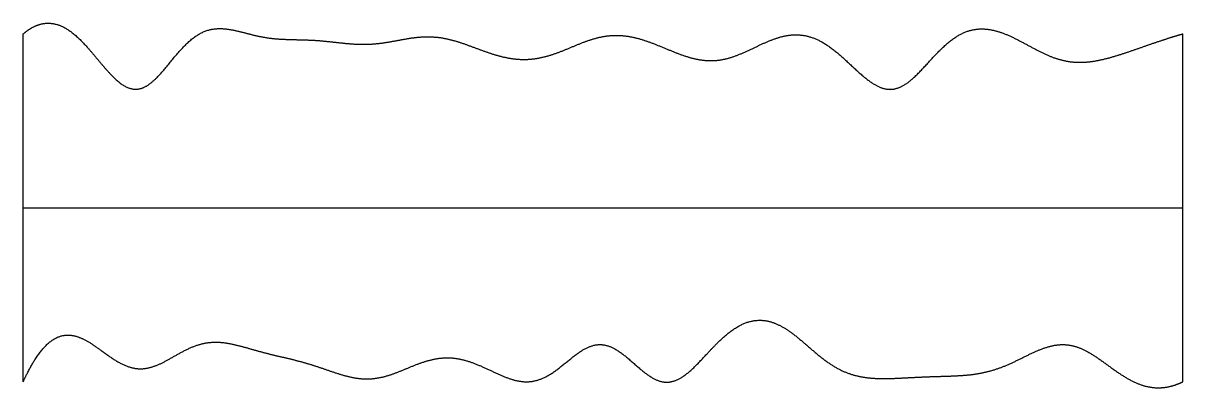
# Model space of a CAD drawing. Header units: millimetres. Extents: x 0 to 10, y -0.1 to 3.1.
import ezdxf

# ---------------------------------------------------------------- set-up
doc = ezdxf.new("R2010")
doc.units = ezdxf.units.MM
doc.layers.get('0').update_dxf_attribs({"linetype": 'CONTINUOUS'})

msp = doc.modelspace()

# ---------------------------------------------------------------- linework, layer by layer
for points in [[(0, 3), (0.022, 3.018), (0.064, 3.05), (0.128, 3.084), (0.212, 3.102), (0.315, 3.083), (0.415, 3.024), (0.514, 2.932), (0.61, 2.819), (0.705, 2.702), (0.797, 2.601), (0.887, 2.532), (0.976, 2.51), (1.063, 2.539), (1.151, 2.614), (1.239, 2.718), (1.329, 2.832), (1.422, 2.934), (1.519, 3.008), (1.619, 3.046), (1.722, 3.05), (1.827, 3.032), (1.932, 3.003), (2.037, 2.976), (2.141, 2.959), (2.244, 2.952), (2.347, 2.95), (2.448, 2.948), (2.55, 2.943), (2.653, 2.932), (2.756, 2.92), (2.859, 2.91), (2.963, 2.908), (3.066, 2.915), (3.17, 2.932), (3.273, 2.952), (3.375, 2.97), (3.477, 2.978), (3.579, 2.973), (3.68, 2.954), (3.781, 2.923), (3.883, 2.885), (3.985, 2.846), (4.088, 2.812), (4.191, 2.787), (4.295, 2.776), (4.398, 2.78), (4.5, 2.8), (4.602, 2.833), (4.702, 2.874), (4.802, 2.917), (4.903, 2.955), (5.003, 2.981), (5.105, 2.991), (5.207, 2.984), (5.31, 2.961), (5.413, 2.926), (5.516, 2.884), (5.619, 2.84), (5.722, 2.801), (5.824, 2.775), (5.925, 2.764), (6.025, 2.773), (6.125, 2.8), (6.225, 2.842), (6.325, 2.891), (6.425, 2.938), (6.527, 2.976), (6.629, 2.996), (6.731, 2.993), (6.834, 2.963), (6.936, 2.906), (7.037, 2.826), (7.137, 2.732), (7.234, 2.64), (7.329, 2.564), (7.422, 2.519), (7.513, 2.514), (7.602, 2.553), (7.692, 2.628), (7.782, 2.726), (7.875, 2.83), (7.971, 2.925), (8.071, 2.997), (8.173, 3.039), (8.277, 3.049), (8.382, 3.032), (8.486, 2.995), (8.587, 2.944), (8.687, 2.889), (8.785, 2.837), (8.883, 2.793), (8.982, 2.764), (9.082, 2.751), (9.184, 2.755), (9.287, 2.772), (9.391, 2.799), (9.495, 2.832), (9.599, 2.868), (9.701, 2.904), (9.803, 2.939), (9.882, 2.965), (9.941, 2.983), (9.981, 2.994), (10, 3)], [(0, 0), (0, 0.12), (0, 0.36), (0, 0.72), (0, 1.2), (0, 1.8), (0, 2.28), (0, 2.64), (0, 2.88), (0, 3)], [(10, 0), (10, 0.12), (10, 0.36), (10, 0.72), (10, 1.2), (10, 1.8), (10, 2.28), (10, 2.64), (10, 2.88), (10, 3)], [(0, 1.5), (0.4, 1.5), (1.2, 1.5), (2.4, 1.5), (4, 1.5), (6, 1.5), (7.6, 1.5), (8.8, 1.5), (9.6, 1.5), (10, 1.5)], [(0, 0), (0.018, 0.04), (0.055, 0.116), (0.11, 0.213), (0.184, 0.313), (0.278, 0.387), (0.373, 0.413), (0.469, 0.397), (0.566, 0.347), (0.664, 0.277), (0.762, 0.203), (0.861, 0.143), (0.96, 0.108), (1.058, 0.108), (1.158, 0.14), (1.257, 0.193), (1.357, 0.253), (1.459, 0.305), (1.561, 0.338), (1.664, 0.347), (1.768, 0.335), (1.871, 0.31), (1.974, 0.28), (2.077, 0.251), (2.179, 0.226), (2.281, 0.203), (2.382, 0.178), (2.484, 0.149), (2.586, 0.115), (2.688, 0.078), (2.791, 0.046), (2.893, 0.025), (2.995, 0.021), (3.097, 0.037), (3.198, 0.069), (3.299, 0.111), (3.4, 0.154), (3.501, 0.189), (3.603, 0.209), (3.705, 0.21), (3.808, 0.19), (3.912, 0.153), (4.016, 0.105), (4.12, 0.054), (4.224, 0.013), (4.327, -0.007), (4.429, 0.004), (4.53, 0.049), (4.629, 0.121), (4.726, 0.205), (4.823, 0.279), (4.92, 0.325), (5.017, 0.328), (5.114, 0.285), (5.211, 0.209), (5.308, 0.119), (5.404, 0.04), (5.499, -0.008), (5.592, -0.01), (5.686, 0.034), (5.779, 0.114), (5.875, 0.217), (5.973, 0.325), (6.074, 0.42), (6.176, 0.491), (6.28, 0.531), (6.382, 0.537), (6.482, 0.512), (6.579, 0.46), (6.673, 0.389), (6.766, 0.308), (6.858, 0.227), (6.952, 0.155), (7.049, 0.097), (7.149, 0.058), (7.252, 0.036), (7.356, 0.027), (7.461, 0.027), (7.566, 0.032), (7.671, 0.038), (7.774, 0.043), (7.876, 0.046), (7.979, 0.049), (8.081, 0.053), (8.183, 0.061), (8.285, 0.078), (8.388, 0.105), (8.491, 0.145), (8.593, 0.195), (8.696, 0.247), (8.797, 0.292), (8.897, 0.321), (8.997, 0.326), (9.095, 0.304), (9.192, 0.256), (9.289, 0.191), (9.386, 0.118), (9.485, 0.048), (9.584, -0.008), (9.685, -0.045), (9.788, -0.058), (9.872, -0.048), (9.936, -0.029), (9.978, -0.01), (10, 0)]]:
    msp.add_open_spline(points, degree=5)

doc.saveas('drawing.dxf')
